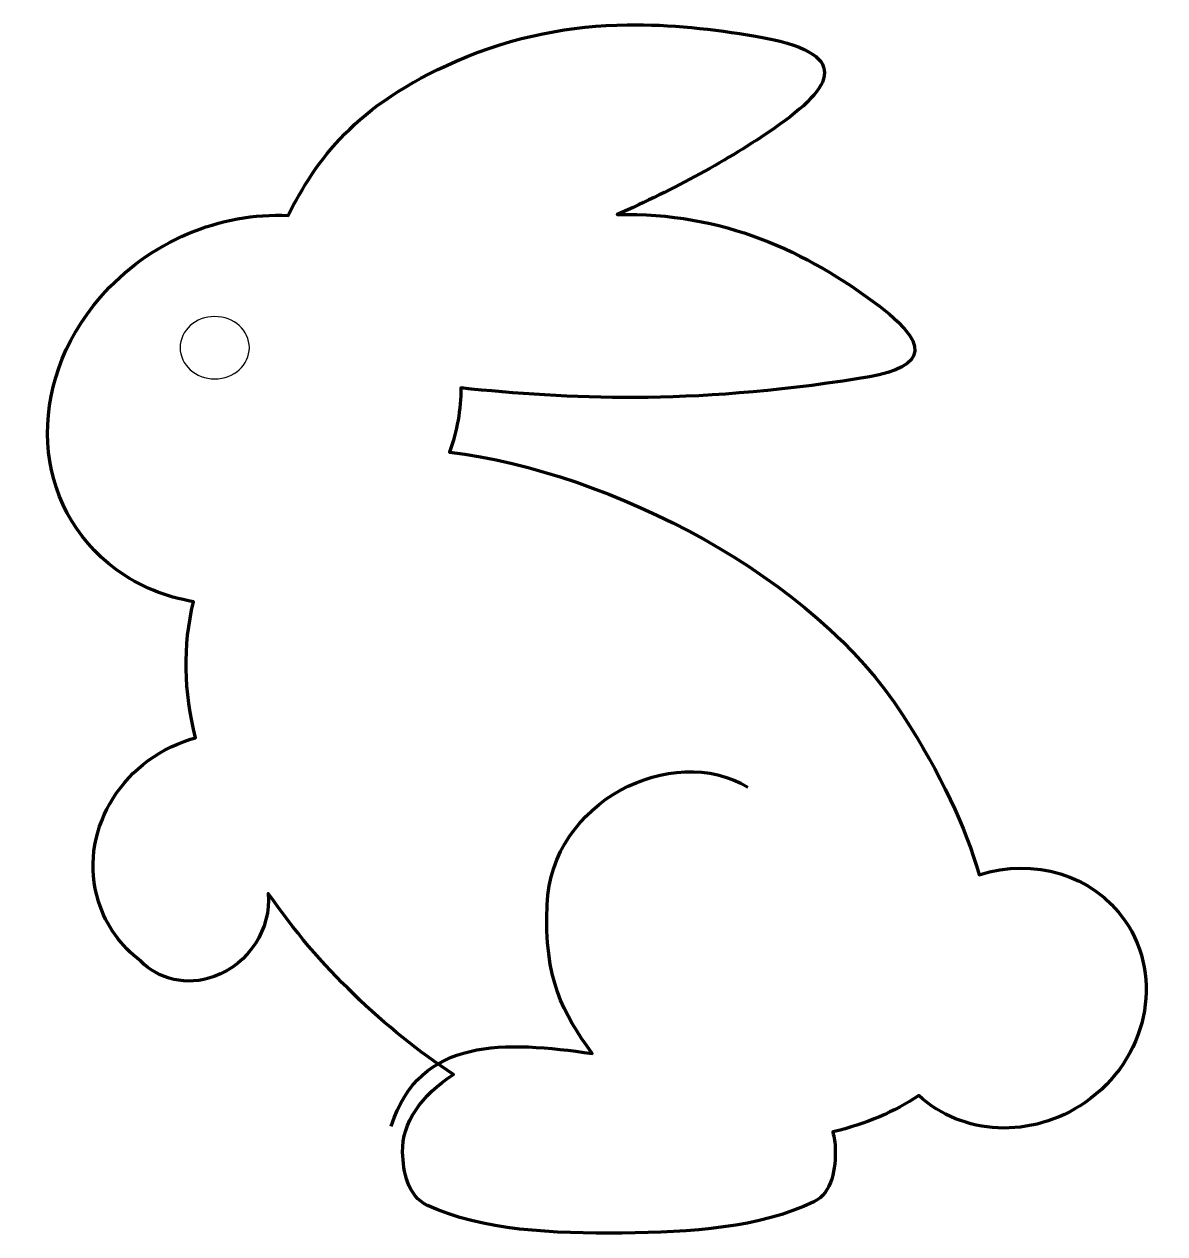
# Model space of a CAD drawing. Header units: centimetres. Extents: x -1.54 to 1.38, y -1.55 to 1.55.
import ezdxf

# ---------------------------------------------------------------- set-up
doc = ezdxf.new("R2010")
doc.units = ezdxf.units.CM
doc.header["$MEASUREMENT"] = 0
doc.layers.add('Layer 1', color=7, linetype='Continuous')

msp = doc.modelspace()

# ---------------------------------------------------------------- linework, layer by layer
at = {"layer": 'Layer 1', "color": 136, "lineweight": 158}
msp.add_open_spline([(0.00496, 1.55277), (-0.13781, 1.55062), (-0.28338, 1.52529), (-0.43408, 1.45934), (-0.43408, 1.45934), (-0.69382, 1.34569), (-0.79269, 1.20732), (-0.86486, 1.06329), (-0.86486, 1.06329), (-1.03785, 1.07142), (-1.22121, 0.99834), (-1.34689, 0.85328), (-1.34689, 0.85328), (-1.54254, 0.62747), (-1.52446, 0.31383), (-1.30638, 0.15379), (-1.30638, 0.15379), (-1.24711, 0.11029), (-1.17943, 0.0839), (-1.10794, 0.07111), (-1.10794, 0.07111), (-1.13608, -0.04212), (-1.13203, -0.16057), (-1.10298, -0.27864), (-1.10298, -0.27864), (-1.10717, -0.27979), (-1.1112, -0.28064), (-1.11538, -0.28195), (-1.11538, -0.28195), (-1.29947, -0.33956), (-1.40563, -0.52685), (-1.35186, -0.69867), (-1.35186, -0.69867), (-1.3321, -0.76178), (-1.29355, -0.81366), (-1.24354, -0.85163), (-1.24354, -0.85163), (-1.19777, -0.89899), (-1.12568, -0.91688), (-1.05503, -0.89132), (-1.05503, -0.89132), (-0.96539, -0.85889), (-0.90869, -0.76798), (-0.91612, -0.67799), (-0.91612, -0.67799), (-0.7881, -0.86437), (-0.61587, -1.02851), (-0.4407, -1.14267), (-0.4407, -1.14267), (-0.52356, -1.19682), (-0.57316, -1.26687), (-0.57133, -1.34276), (-0.57133, -1.34276), (-0.57015, -1.39228), (-0.5581, -1.45598), (-0.50767, -1.47919), (-0.50767, -1.47919), (-0.36597, -1.54438), (-0.18561, -1.55216), (-0.00744, -1.55029), (-0.00744, -1.55029), (0.16835, -1.54845), (0.34605, -1.53716), (0.48369, -1.47009), (0.48369, -1.47009), (0.53218, -1.44646), (0.54027, -1.38275), (0.53909, -1.33367), (0.53909, -1.33367), (0.53874, -1.31911), (0.53642, -1.30466), (0.53247, -1.29067), (0.53247, -1.29067), (0.61861, -1.26967), (0.69281, -1.23828), (0.75324, -1.19724), (0.75324, -1.19724), (0.8647, -1.2994), (1.04262, -1.31014), (1.1807, -1.2146), (1.1807, -1.2146), (1.33933, -1.10485), (1.38484, -0.8955), (1.2824, -0.74745), (1.2824, -0.74745), (1.20017, -0.62859), (1.04781, -0.58577), (0.90868, -0.63004), (0.90868, -0.63004), (0.87385, -0.50847), (0.81001, -0.37177), (0.71272, -0.21993), (0.71272, -0.21993), (0.48507, 0.13535), (-0.03415, 0.40353), (-0.45062, 0.45558), (-0.45062, 0.45558), (-0.43158, 0.5099), (-0.42168, 0.56567), (-0.42168, 0.62012), (-0.42168, 0.62012), (-0.14173, 0.59155), (0.15718, 0.57535), (0.59945, 0.6441), (0.59945, 0.6441), (0.75192, 0.6678), (0.80473, 0.71529), (0.65236, 0.83013), (0.65236, 0.83013), (0.46383, 0.97222), (0.25144, 1.07159), (-0.02067, 1.06577), (-0.02067, 1.06577), (0.12528, 1.12982), (0.26465, 1.20555), (0.38282, 1.28736), (0.38282, 1.28736), (0.53695, 1.39408), (0.58807, 1.48089), (0.33404, 1.52383), (0.33404, 1.52383), (0.22482, 1.5423), (0.11601, 1.55445), (0.00496, 1.55277)], degree=3, knots=[0, 0, 0, 0, 0.03125, 0.03125, 0.03125, 0.03125, 0.0625, 0.0625, 0.0625, 0.0625, 0.09375, 0.09375, 0.09375, 0.09375, 0.125, 0.125, 0.125, 0.125, 0.15625, 0.15625, 0.15625, 0.15625, 0.1875, 0.1875, 0.1875, 0.1875, 0.21875, 0.21875, 0.21875, 0.21875, 0.25, 0.25, 0.25, 0.25, 0.28125, 0.28125, 0.28125, 0.28125, 0.3125, 0.3125, 0.3125, 0.3125, 0.34375, 0.34375, 0.34375, 0.34375, 0.375, 0.375, 0.375, 0.375, 0.40625, 0.40625, 0.40625, 0.40625, 0.4375, 0.4375, 0.4375, 0.4375, 0.46875, 0.46875, 0.46875, 0.46875, 0.5, 0.5, 0.5, 0.5, 0.53125, 0.53125, 0.53125, 0.53125, 0.5625, 0.5625, 0.5625, 0.5625, 0.59375, 0.59375, 0.59375, 0.59375, 0.625, 0.625, 0.625, 0.625, 0.65625, 0.65625, 0.65625, 0.65625, 0.6875, 0.6875, 0.6875, 0.6875, 0.71875, 0.71875, 0.71875, 0.71875, 0.75, 0.75, 0.75, 0.75, 0.78125, 0.78125, 0.78125, 0.78125, 0.8125, 0.8125, 0.8125, 0.8125, 0.84375, 0.84375, 0.84375, 0.84375, 0.875, 0.875, 0.875, 0.875, 0.90625, 0.90625, 0.90625, 0.90625, 0.9375, 0.9375, 0.9375, 0.9375, 1, 1, 1, 1], dxfattribs=at)
at = {"layer": 'Layer 1', "color": 7}
msp.add_open_spline([(0.00496, 1.55277), (-0.13781, 1.55062), (-0.28338, 1.52529), (-0.43408, 1.45934), (-0.43408, 1.45934), (-0.69382, 1.34569), (-0.79269, 1.20732), (-0.86486, 1.06329), (-0.86486, 1.06329), (-1.03785, 1.07142), (-1.22121, 0.99834), (-1.34689, 0.85328), (-1.34689, 0.85328), (-1.54254, 0.62747), (-1.52446, 0.31383), (-1.30638, 0.15379), (-1.30638, 0.15379), (-1.24711, 0.11029), (-1.17943, 0.0839), (-1.10794, 0.07111), (-1.10794, 0.07111), (-1.13608, -0.04212), (-1.13203, -0.16057), (-1.10298, -0.27864), (-1.10298, -0.27864), (-1.10717, -0.27979), (-1.1112, -0.28064), (-1.11538, -0.28195), (-1.11538, -0.28195), (-1.29947, -0.33956), (-1.40563, -0.52685), (-1.35186, -0.69867), (-1.35186, -0.69867), (-1.3321, -0.76178), (-1.29355, -0.81366), (-1.24354, -0.85163), (-1.24354, -0.85163), (-1.19777, -0.89899), (-1.12568, -0.91688), (-1.05503, -0.89132), (-1.05503, -0.89132), (-0.96539, -0.85889), (-0.90869, -0.76798), (-0.91612, -0.67799), (-0.91612, -0.67799), (-0.7881, -0.86437), (-0.61587, -1.02851), (-0.4407, -1.14267), (-0.4407, -1.14267), (-0.52356, -1.19682), (-0.57316, -1.26687), (-0.57133, -1.34276), (-0.57133, -1.34276), (-0.57015, -1.39228), (-0.5581, -1.45598), (-0.50767, -1.47919), (-0.50767, -1.47919), (-0.36597, -1.54438), (-0.18561, -1.55216), (-0.00744, -1.55029), (-0.00744, -1.55029), (0.16835, -1.54845), (0.34605, -1.53716), (0.48369, -1.47009), (0.48369, -1.47009), (0.53218, -1.44646), (0.54027, -1.38275), (0.53909, -1.33367), (0.53909, -1.33367), (0.53874, -1.31911), (0.53642, -1.30466), (0.53247, -1.29067), (0.53247, -1.29067), (0.61861, -1.26967), (0.69281, -1.23828), (0.75324, -1.19724), (0.75324, -1.19724), (0.8647, -1.2994), (1.04262, -1.31014), (1.1807, -1.2146), (1.1807, -1.2146), (1.33933, -1.10485), (1.38484, -0.8955), (1.2824, -0.74745), (1.2824, -0.74745), (1.20017, -0.62859), (1.04781, -0.58577), (0.90868, -0.63004), (0.90868, -0.63004), (0.87385, -0.50847), (0.81001, -0.37177), (0.71272, -0.21993), (0.71272, -0.21993), (0.48507, 0.13535), (-0.03415, 0.40353), (-0.45062, 0.45558), (-0.45062, 0.45558), (-0.43158, 0.5099), (-0.42168, 0.56567), (-0.42168, 0.62012), (-0.42168, 0.62012), (-0.14173, 0.59155), (0.15718, 0.57535), (0.59945, 0.6441), (0.59945, 0.6441), (0.75192, 0.6678), (0.80473, 0.71529), (0.65236, 0.83013), (0.65236, 0.83013), (0.46383, 0.97222), (0.25144, 1.07159), (-0.02067, 1.06577), (-0.02067, 1.06577), (0.12528, 1.12982), (0.26465, 1.20555), (0.38282, 1.28736), (0.38282, 1.28736), (0.53695, 1.39408), (0.58807, 1.48089), (0.33404, 1.52383), (0.33404, 1.52383), (0.22482, 1.5423), (0.11601, 1.55445), (0.00496, 1.55277)], degree=3, knots=[0, 0, 0, 0, 0.03125, 0.03125, 0.03125, 0.03125, 0.0625, 0.0625, 0.0625, 0.0625, 0.09375, 0.09375, 0.09375, 0.09375, 0.125, 0.125, 0.125, 0.125, 0.15625, 0.15625, 0.15625, 0.15625, 0.1875, 0.1875, 0.1875, 0.1875, 0.21875, 0.21875, 0.21875, 0.21875, 0.25, 0.25, 0.25, 0.25, 0.28125, 0.28125, 0.28125, 0.28125, 0.3125, 0.3125, 0.3125, 0.3125, 0.34375, 0.34375, 0.34375, 0.34375, 0.375, 0.375, 0.375, 0.375, 0.40625, 0.40625, 0.40625, 0.40625, 0.4375, 0.4375, 0.4375, 0.4375, 0.46875, 0.46875, 0.46875, 0.46875, 0.5, 0.5, 0.5, 0.5, 0.53125, 0.53125, 0.53125, 0.53125, 0.5625, 0.5625, 0.5625, 0.5625, 0.59375, 0.59375, 0.59375, 0.59375, 0.625, 0.625, 0.625, 0.625, 0.65625, 0.65625, 0.65625, 0.65625, 0.6875, 0.6875, 0.6875, 0.6875, 0.71875, 0.71875, 0.71875, 0.71875, 0.75, 0.75, 0.75, 0.75, 0.78125, 0.78125, 0.78125, 0.78125, 0.8125, 0.8125, 0.8125, 0.8125, 0.84375, 0.84375, 0.84375, 0.84375, 0.875, 0.875, 0.875, 0.875, 0.90625, 0.90625, 0.90625, 0.90625, 0.9375, 0.9375, 0.9375, 0.9375, 1, 1, 1, 1], dxfattribs=at)
at = {"layer": 'Layer 1'}
msp.add_open_spline([(-0.96469, 0.72362), (-0.96467, 0.7236), (-0.96467, 0.72358), (-0.96467, 0.72358), (-0.96467, 0.72358), (-0.96467, 0.67942), (-1.00447, 0.6436), (-1.05353, 0.6436), (-1.05353, 0.6436), (-1.10259, 0.6436), (-1.14239, 0.67942), (-1.14239, 0.72358), (-1.14239, 0.72358), (-1.14239, 0.72358), (-1.14239, 0.7236), (-1.14239, 0.7236), (-1.14239, 0.7236), (-1.14239, 0.72362), (-1.14239, 0.72364), (-1.14239, 0.72364), (-1.14239, 0.72364), (-1.14239, 0.7678), (-1.10259, 0.80362), (-1.05353, 0.80362), (-1.05353, 0.80362), (-1.00447, 0.80362), (-0.96467, 0.7678), (-0.96467, 0.72364), (-0.96467, 0.72364), (-0.96467, 0.72364), (-0.96467, 0.72362), (-0.96467, 0.72362), (-0.96467, 0.72362), (-0.96467, 0.72362), (-0.96469, 0.72362), (-0.96469, 0.72362)], degree=3, knots=[0, 0, 0, 0, 0.1, 0.1, 0.1, 0.1, 0.2, 0.2, 0.2, 0.2, 0.3, 0.3, 0.3, 0.3, 0.4, 0.4, 0.4, 0.4, 0.5, 0.5, 0.5, 0.5, 0.6, 0.6, 0.6, 0.6, 0.7, 0.7, 0.7, 0.7, 0.8, 0.8, 0.8, 0.8, 1, 1, 1, 1], dxfattribs=at)
at = {"layer": 'Layer 1', "lineweight": 80}
msp.add_open_spline([(-0.60037, -1.2757), (-0.52785, -1.04452), (-0.30573, -1.05727), (-0.085, -1.0891), (-0.085, -1.0891), (-0.16032, -0.98374), (-0.20811, -0.89901), (-0.20051, -0.707), (-0.20051, -0.707), (-0.19, -0.44118), (0.12026, -0.2886), (0.31487, -0.40489)], degree=3, knots=[0, 0, 0, 0, 0.25, 0.25, 0.25, 0.25, 0.5, 0.5, 0.5, 0.5, 1, 1, 1, 1], dxfattribs=at)

doc.saveas('drawing.dxf')
